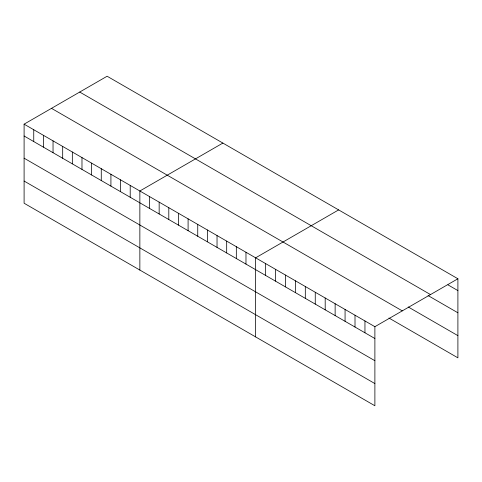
<?xml version="1.0" encoding="UTF-8"?>
<svg xmlns="http://www.w3.org/2000/svg" width="482" height="482" viewBox="0 0 482 482"><rect width="100%" height="100%" fill="white"/><g stroke="black" fill="none" stroke-linecap="round" stroke-linejoin="round"><path stroke-width="0.72" d="M24.1 124.163L374.888 326.688L374.888 405.766L24.1 203.235L24.1 124.163L107.112 76.234L457.9 278.765L457.9 357.837L388.95 318.03M222.871 143.07L139.858 190.993L139.858 270.071M338.629 209.905L255.623 257.828L255.623 336.906M374.888 326.688L457.9 278.765M447.959 284.856L457.9 290.598M79.717 92.05L430.504 294.58M428.082 295.574L457.9 312.788M408.206 306.956L457.9 335.647M51.496 108.348L402.283 310.872M24.1 135.996L374.888 338.521M24.1 158.186L374.888 360.711M24.1 181.045L374.888 383.576M364.952 320.952L364.952 332.785M355.011 315.21L355.011 327.043M345.07 309.474L345.07 321.307M335.135 303.732L335.135 315.571M325.193 297.997L325.193 309.83M315.258 292.261L315.258 304.094M305.317 286.519L305.317 298.352M295.376 280.783L295.376 292.616M285.44 275.041L285.44 286.88M275.499 269.305L275.499 281.139M265.558 263.57L265.558 275.403M245.977 252.261L245.977 264.094M236.331 246.688L236.331 258.527M226.679 241.121L226.679 252.954M217.033 235.553L217.033 247.387M207.387 229.98L207.387 241.813M197.74 224.413L197.74 236.246M188.094 218.84L188.094 230.679M178.448 213.273L178.448 225.106M168.802 207.706L168.802 219.539M159.156 202.133L159.156 213.966M149.51 196.566L149.51 208.399M130.212 185.425L130.212 197.258M120.566 179.858L120.566 191.691M110.92 174.285L110.92 186.118M101.274 168.718L101.274 180.551M91.628 163.145L91.628 174.984M81.982 157.578L81.982 169.411M72.336 152.011L72.336 163.844M62.684 146.438L62.684 158.271M53.038 140.871L53.038 152.704M43.392 135.297L43.392 147.137M33.746 129.73L33.746 141.563"/></g></svg>
